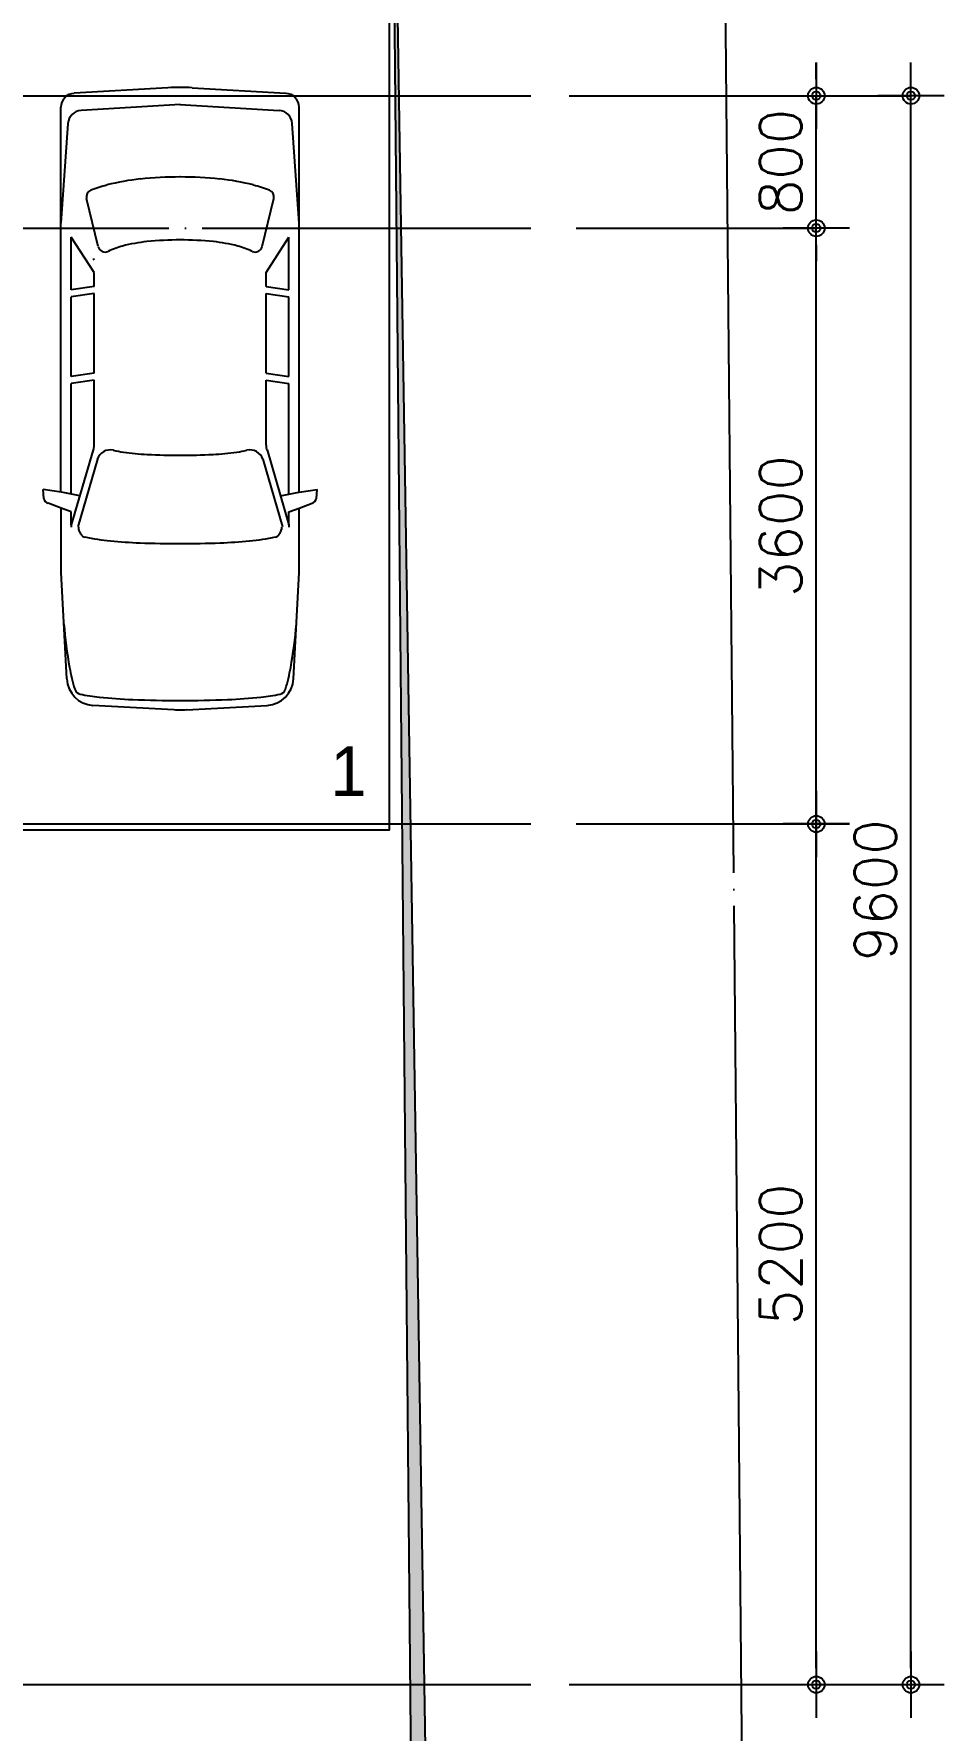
# Model space of a CAD drawing. Header units: millimetres. Extents: x 5537433 to 5830173, y -900794 to -778623.
# Drawn here: x 5562000 to 5567498, y -823290 to -813043 of the extents above; entities that cross this region are included whole.
import ezdxf

# ---------------------------------------------------------------- set-up
doc = ezdxf.new("R2010")
doc.units = ezdxf.units.MM
doc.header["$LTSCALE"] = 100
doc.linetypes.add('CEN', pattern=[62, 60, -1, 0, -1])
doc.layers.get('0').update_dxf_attribs({"linetype": 'CONTINUOUS'})
doc.layers.get('DEFPOINTS').update_dxf_attribs({"linetype": 'CONTINUOUS'})
for name, color, linetype in [('60', 60, 'CONTINUOUS'), ('9', 9, 'CONTINUOUS'), ('CEN', 1, 'CEN'), ('DIM', 7, 'CONTINUOUS'), ('ETC', 6, 'CONTINUOUS'), ('HAT', 8, 'CONTINUOUS')]:
    doc.layers.add(name, color=color, linetype=linetype)
doc.styles.add('GHS', font='ROMANS.shx', dxfattribs={"bigfont": 'GHS.shx'})
doc.styles.add('title', font='')
doc.styles.get('title').set_extended_font_data('Gulim')
doc.dimstyles.get("Standard").update_dxf_attribs({"dimtxt": 0.18, "dimasz": 0.18, "dimexe": 0.18, "dimexo": 0.0625, "dimgap": 0.09, "dimtad": 0, "dimtih": 1, "dimtoh": 1, "dimdec": 4, "dimzin": 0, "dimdsep": 46, "dimtxsty": 'STANDARD', "dimcen": 0.09, "dimadec": 0, "dimazin": 0, "dimtfac": 1, "dimtdec": 4, "dimtofl": 0, "dimtmove": 0, "dimatfit": 3, "dimfxl": 1, "dimtolj": 1, "dimtzin": 0, "dimarcsym": 0})

# ---------------------------------------------------------------- blocks, each defined once
blk = doc.blocks.new('Z_DOT')
at = {"layer": 'DIM', "color": 7}
for p, q in [((0, -2), (0, 2)), ((-2, 0), (2, 0))]:
    blk.add_line(p, q, dxfattribs=at)
for radius in [0.5, 0.25]:
    blk.add_circle((0, 0), radius, dxfattribs=at)
blk = doc.blocks.new('*D145')
at = {"layer": 'DEFPOINTS', "color": 0, "linetype": 'Continuous', "transparency": 16777216}
for p in [(5564976, -817816), (5566726, -817816), (5564976, -823016)]:
    blk.add_point(p, dxfattribs=at)
at = {"layer": 'DIM', "color": 0, "linetype": 'Continuous', "lineweight": -2, "transparency": 16777216}
for p, q in [((5565276, -817816), (5566726, -817816)), ((5566726, -822916), (5566726, -817916)), ((5565276, -823016), (5566726, -823016))]:
    blk.add_line(p, q, dxfattribs=at)
at = {"layer": 'DIM', "color": 0, "linetype": 'Continuous', "lineweight": -2, "transparency": 16777216, "xscale": 100, "yscale": 100, "zscale": 100}
for p, rotation in [((5566726, -817816), 90), ((5566726, -823016), 270)]:
    blk.add_blockref('Z_DOT', p, dxfattribs=dict(at, rotation=rotation))
at = {"layer": 'DIM', "color": 60, "linetype": 'Continuous', "transparency": 16777216, "insert": (5566511, -820416), "char_height": 250, "attachment_point": 5, "rotation": 90, "style": 'GHS'}
blk.add_mtext('\\A1;5200', dxfattribs=at)
blk = doc.blocks.new('*D150')
at = {"layer": 'DEFPOINTS', "color": 0, "linetype": 'Continuous', "transparency": 16777216}
for p in [(5564934, -813416), (5567298, -813416), (5564934, -823016)]:
    blk.add_point(p, dxfattribs=at)
at = {"layer": 'DIM', "color": 0, "linetype": 'Continuous', "lineweight": -2, "transparency": 16777216}
for p, q in [((5565234, -813416), (5567298, -813416)), ((5567298, -822916), (5567298, -813516)), ((5565234, -823016), (5567298, -823016))]:
    blk.add_line(p, q, dxfattribs=at)
at = {"layer": 'DIM', "color": 0, "linetype": 'Continuous', "lineweight": -2, "transparency": 16777216, "xscale": 100, "yscale": 100, "zscale": 100}
for p, rotation in [((5567298, -813416), 90), ((5567298, -823016), 270)]:
    blk.add_blockref('Z_DOT', p, dxfattribs=dict(at, rotation=rotation))
at = {"layer": 'DIM', "color": 60, "linetype": 'Continuous', "transparency": 16777216, "insert": (5567083, -818216), "char_height": 250, "attachment_point": 5, "rotation": 90, "style": 'GHS'}
blk.add_mtext('\\A1;9600', dxfattribs=at)
blk = doc.blocks.new('*D151')
at = {"layer": 'DEFPOINTS', "color": 0, "linetype": 'Continuous', "transparency": 16777216}
for p in [(5564976, -813416), (5566726, -813416), (5564976, -814216)]:
    blk.add_point(p, dxfattribs=at)
at = {"layer": 'DIM', "color": 0, "linetype": 'Continuous', "lineweight": -2, "transparency": 16777216}
for p, q in [((5566726, -813316), (5566726, -813216)), ((5565276, -813416), (5566726, -813416)), ((5566726, -814216), (5566726, -813416)), ((5565276, -814216), (5566726, -814216)), ((5566726, -814316), (5566726, -814416))]:
    blk.add_line(p, q, dxfattribs=at)
at = {"layer": 'DIM', "color": 0, "linetype": 'Continuous', "lineweight": -2, "transparency": 16777216, "xscale": 100, "yscale": 100, "zscale": 100}
for p, rotation in [((5566726, -813416), 270), ((5566726, -814216), 90)]:
    blk.add_blockref('Z_DOT', p, dxfattribs=dict(at, rotation=rotation))
at = {"layer": 'DIM', "color": 60, "linetype": 'Continuous', "transparency": 16777216, "insert": (5566511, -813816), "char_height": 250, "attachment_point": 5, "rotation": 90, "style": 'GHS'}
blk.add_mtext('\\A1;800', dxfattribs=at)
blk = doc.blocks.new('*D158')
at = {"layer": 'DEFPOINTS', "color": 0, "linetype": 'Continuous', "transparency": 16777216}
for p in [(5564976, -814216), (5566726, -814216), (5564976, -817816)]:
    blk.add_point(p, dxfattribs=at)
at = {"layer": 'DIM', "color": 0, "linetype": 'Continuous', "lineweight": -2, "transparency": 16777216}
for p, q in [((5565276, -814216), (5566726, -814216)), ((5566726, -817716), (5566726, -814316)), ((5565276, -817816), (5566726, -817816))]:
    blk.add_line(p, q, dxfattribs=at)
at = {"layer": 'DIM', "color": 0, "linetype": 'Continuous', "lineweight": -2, "transparency": 16777216, "xscale": 100, "yscale": 100, "zscale": 100}
for p, rotation in [((5566726, -814216), 90), ((5566726, -817816), 270)]:
    blk.add_blockref('Z_DOT', p, dxfattribs=dict(at, rotation=rotation))
at = {"layer": 'DIM', "color": 60, "linetype": 'Continuous', "transparency": 16777216, "insert": (5566511, -816016), "char_height": 250, "attachment_point": 5, "rotation": 90, "style": 'GHS'}
blk.add_mtext('\\A1;3600', dxfattribs=at)
blk = doc.blocks.new('1P-E102')
at = {"color": 0}
for p, q in [((1597, 1053), (1663, 1058)), ((1644, 921), (1663, 1058)), ((233, 879), (1038, 921)), ((1038, 921), (1522, 921)), ((1496, 845), (1522, 921)), ((1522, 921), (1560, 1020)), ((1617, 781), (1644, 920)), ((1644, 923), (4551, 923)), ((3676, 921), (4428, 869)), ((1399, 845), (1379, 845)), ((1892, 648), (1382, 795)), ((1963, 679), (1398, 845)), ((1398, 845), (1496, 845)), ((1629, 845), (2465, 845)), ((2490, 673), (2465, 845)), ((2543, 673), (2518, 845)), ((2518, 845), (3120, 845)), ((3145, 673), (3120, 845)), ((3198, 673), (3173, 845)), ((3173, 845), (3570, 845)), ((3302, 673), (3570, 845)), ((4571, 21), (4526, 770)), ((4698, 115), (4656, 824)), ((1, 71), (33, 681)), ((1998, 673), (2490, 673)), ((2543, 673), (3145, 673)), ((3198, 673), (3302, 673)), ((3498, 642), (3862, 730)), ((4571, 25), (4526, -724)), ((1, -25), (33, -635)), ((4698, -69), (4656, -776)), ((1892, -602), (1382, -749)), ((1963, -633), (1398, -799)), ((1998, -627), (2490, -627)), ((2490, -627), (2465, -799)), ((2543, -627), (2518, -799)), ((2543, -627), (3145, -627)), ((3145, -627), (3120, -799)), ((3198, -627), (3173, -799)), ((3198, -627), (3302, -627)), ((3302, -627), (3570, -799)), ((3498, -596), (3862, -684)), ((1617, -735), (1644, -874)), ((233, -833), (1038, -875)), ((1038, -875), (1522, -875)), ((1399, -799), (1379, -799)), ((1398, -799), (1496, -799)), ((1496, -799), (1522, -875)), ((1522, -875), (1560, -974)), ((1629, -799), (2465, -799)), ((1644, -875), (4551, -875)), ((1644, -875), (1663, -1012)), ((2518, -799), (3120, -799)), ((3173, -799), (3570, -799)), ((3676, -875), (4428, -823)), ((1597, -1007), (1663, -1012))]:
    blk.add_line(p, q, dxfattribs=at)
for centre, radius, start, end in [((1610, 1002), 52.8, 104.2315, 160.6745), ((955, -2700), 3614, 94.8481, 100.1195), ((4551, 818), 105, 3.398, 90), ((244, 668), 211, 92.9815, 176.3785), ((1722, 460), 1635, 168.78, 173.9225), ((170, 767), 52.8, 106.7445, 168.78), ((580, -594), 1475, 100.1195, 106.7445), ((1391, 679), 114, 123.4624, 129.2574), ((1391, 679), 114, 108.9719, 123.4624), ((1380, 713), 78.3, 91.5011, 108.9719), ((1379, 738), 52.9, 88.4832, 91.5011), ((4421, 764), 106, 3.398, 86.0658), ((2953, 396), 1684, 168.0928, 174.8056), ((1346, 735), 42.2, 129.2574, 168.0928), ((1857, 549), 106, 347.6125, 70.157), ((1998, 778), 106, 250.157, 270), ((3395, 726), 52.8, 270, 283.5632), ((3510, 590), 52.8, 103.5632, 205.6375), ((3875, 678), 52.8, 21.2163, 103.5632), ((2926, 310), 1070, 14.3614, 21.2163), ((4143, 202), 4070, 173.9225, 177.4748), ((5456, 168), 4198, 174.8056, 177.8435), ((2889, 322), 951, 167.6125, 172.1794), ((2926, 310), 595, 14.3614, 25.6375), ((2250, 137), 1769, 6.0539, 14.3614), ((4200, 142), 2275, 172.1794, 176.7438), ((2250, 137), 1293, 6.0539, 14.3614), ((8122, 26), 8052, 177.4748, 180), ((9585, 13), 8330, 177.8435, 179.9451), ((6340, 20), 4418, 176.7438, 179.9932), ((1162, 22), 2387, 0, 6.0539), ((1162, 22), 2862, 360, 6.0539), ((950, 21), 950, 176.9814, 180.0271), ((950, 25), 950, 179.9729, 183.0186), ((8122, 26), 8052, 180, 180.039), ((8122, 20), 8052, 180, 182.5252), ((9585, 33), 8330, 180.0549, 182.1565), ((6340, 26), 4418, 180.0068, 183.2562), ((1162, 24), 2387, 353.9461, 360), ((1162, 22), 2387, 359.9789, 0), ((1162, 24), 2862, 353.9461, 0), ((1162, 22), 2862, 359.9789, 0), ((3117, 21), 1584, 359.9961, 3.398), ((3117, 25), 1584, 356.602, 0.0039), ((4200, -96), 2275, 183.2562, 187.8206), ((2250, -91), 1293, 345.6386, 353.9461), ((4143, -156), 4070, 182.5252, 186.0775), ((5456, -122), 4198, 182.1565, 185.1944), ((2250, -91), 1769, 345.6386, 353.9461), ((2953, -350), 1684, 185.1944, 191.9072), ((1857, -503), 106, 289.843, 12.3875), ((2889, -276), 951, 187.8206, 192.3875), ((2926, -264), 595, 334.3625, 345.6386), ((244, -622), 211, 183.6215, 267.0185), ((1722, -414), 1635, 186.0775, 191.22), ((1998, -732), 106, 90, 109.843), ((3510, -544), 52.8, 154.3625, 256.4368), ((2926, -264), 1070, 338.7837, 345.6386), ((170, -721), 52.8, 191.22, 253.2555), ((1346, -689), 42.2, 191.9072, 230.7426), ((1391, -633), 114, 230.7426, 236.5376), ((1391, -633), 114, 236.5376, 251.0281), ((1380, -667), 78.3, 251.0281, 268.4989), ((1379, -692), 52.9, 268.4989, 271.5168), ((3875, -632), 52.8, 256.4368, 338.7837), ((4421, -718), 106, 273.9342, 356.602), ((580, 640), 1475, 253.2555, 259.8805), ((955, 2746), 3614, 259.8805, 265.1519), ((4551, -770), 105, 270, 356.602), ((1610, -956), 52.8, 199.3255, 255.7685)]:
    blk.add_arc(centre, radius, start, end, dxfattribs=at)

msp = doc.modelspace()

# ---------------------------------------------------------------- hatches: boundary and pattern name
at = {"layer": 'HAT'}
h = msp.add_hatch(dxfattribs=at)
h.set_pattern_fill('DOTS,N', color=256, scale=50, angle=-95.2671, style=0)
h.set_pattern_definition([(264.7328958, (6640271.9, 4816407.26), (75.3965761, -46.8064589), [0, -79.375])])
h.paths.add_polyline_path([(5564190.7, -812626.4), (5564378.9, -824315.8), (5564286.1, -824315.8), (5564177.8, -812801.3), (5553356.9, -812740.3), (5553254.2, -812564.7)])

# ---------------------------------------------------------------- linework, layer by layer
msp.add_line((5564190.7, -812626.4), (5564389.4, -824967.1))
msp.add_lwpolyline([(5564148.2, -812851.3), (5561648.2, -812851.3), (5561648.2, -817851.3), (5564148.2, -817851.3)], close=True)
at = {"layer": '9', "linetype": 'Continuous'}
msp.add_line((5564286.1, -824315.8), (5564177.8, -812801.3), dxfattribs=at)
at = {"layer": 'CEN'}
for p, q in [((5566286.1, -824310.7), (5566176.2, -812621)), ((5541345.3, -813415.8), (5565002.1, -813415.8)), ((5550615.9, -814215.8), (5565002.1, -814215.8)), ((5541345.3, -817815.8), (5565002.1, -817815.8)), ((5541341.9, -823015.8), (5565002.1, -823015.8))]:
    msp.add_line(p, q, dxfattribs=at)

# ---------------------------------------------------------------- block references
at = {"layer": 'ETC', "linetype": 'Continuous', "xscale": 0.7999999998137355, "yscale": 0.7999999998137355, "zscale": 0.7999999998137355, "rotation": 90}
msp.add_blockref('1P-E102', (5562901.8, -817126.2), dxfattribs=at)

# ---------------------------------------------------------------- texts
at = {"layer": '60', "color": 60, "style": 'title'}
msp.add_text('1', height=300, dxfattribs=at).set_placement((5563791.4, -817647.1))

# ---------------------------------------------------------------- dimensions: what is measured, and where the dimension line sits
at = {"layer": 'DIM', "linetype": 'Continuous'}
for base, p1, p2, picture, middle in [((5567298.2, -813415.8), (5564933.6, -823015.8), (5564933.6, -813415.8), '*D150', (5567083.2, -818215.8)), ((5566726.2, -813415.8), (5564976.2, -814215.8), (5564976.2, -813415.8), '*D151', (5566511.2, -813815.8)), ((5566726.2, -814215.8), (5564976.2, -817815.8), (5564976.2, -814215.8), '*D158', (5566511.2, -816015.8)), ((5566726.2, -817815.8), (5564976.2, -823015.8), (5564976.2, -817815.8), '*D145', (5566511.2, -820415.8))]:
    dim = msp.add_linear_dim(base=base, p1=p1, p2=p2, angle=90, dimstyle='STANDARD', override={"dimscale": 100, "dimtxt": 2.5, "dimasz": 1, "dimexe": 0, "dimexo": 3, "dimgap": 0.9, "dimtad": 1, "dimtih": 0, "dimtoh": 0, "dimdec": 0, "dimzin": 8, "dimtxsty": 'GHS', "dimblk1": 'Z_DOT', "dimblk2": 'Z_DOT', "dimsah": 1, "dimcen": 2.5, "dimclrt": 60, "dimtix": 1, "dimtofl": 1, "dimtmove": 2}, dxfattribs=at)
    dim.commit()
    dim.dimension.update_dxf_attribs({"geometry": picture, "text_midpoint": middle})

doc.saveas('drawing.dxf')
